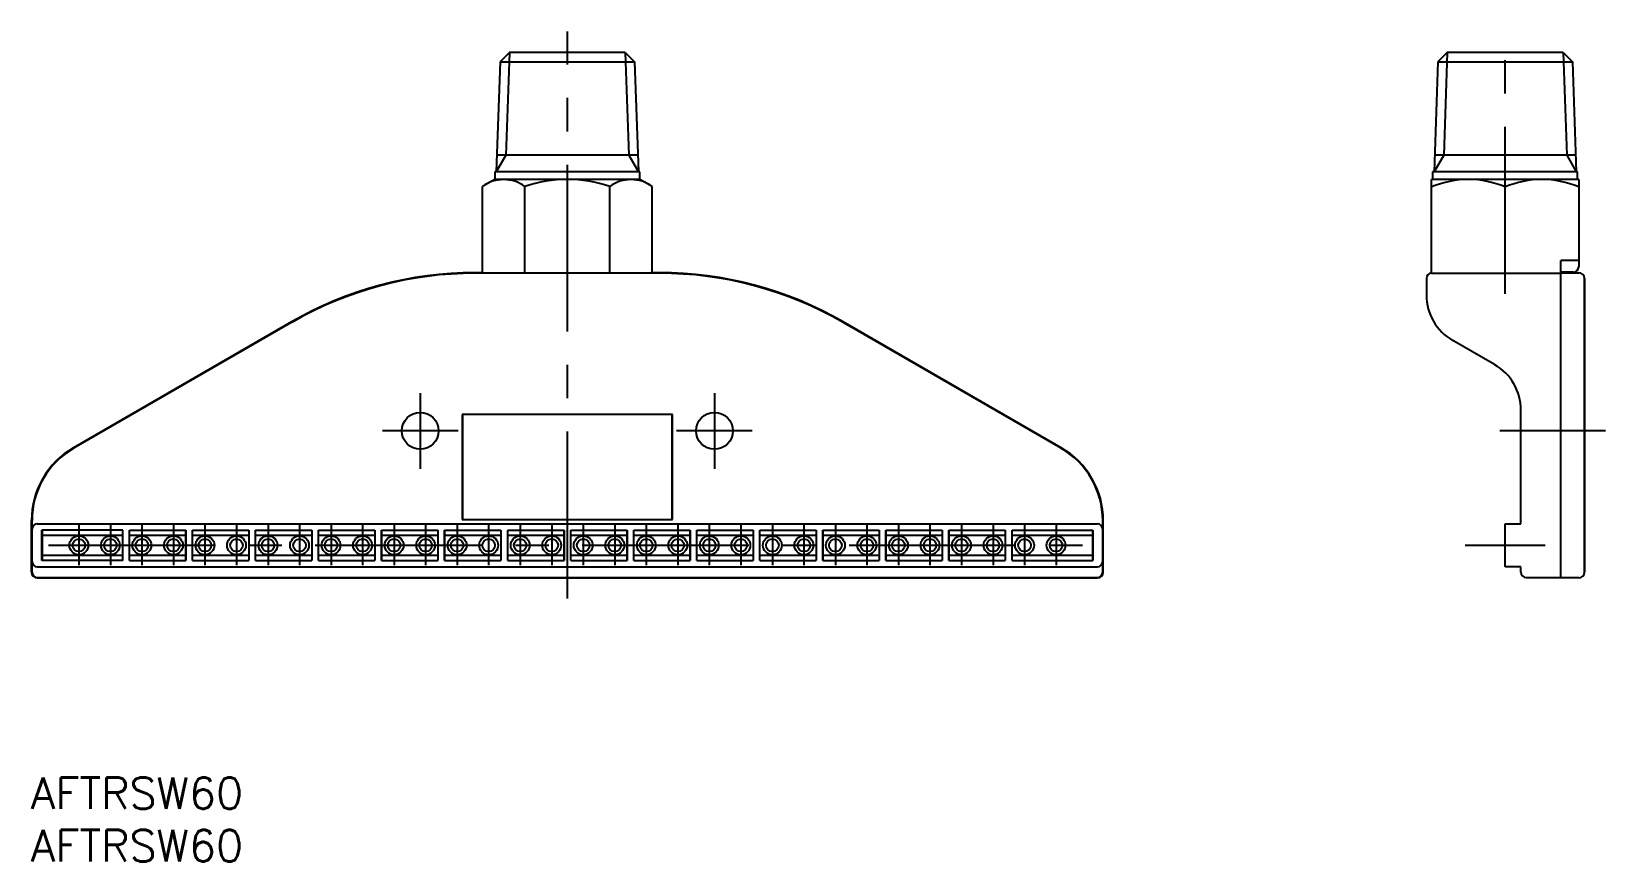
# Model space of a CAD drawing. Extents: x 0 to 150, y -8 to 71.
import ezdxf
from ezdxf.enums import TextEntityAlignment as Align

# ---------------------------------------------------------------- set-up
doc = ezdxf.new("R2010")
doc.units = 0
doc.header["$LTSCALE"] = 0.5
doc.linetypes.add('CENTER', pattern=[50.8, 31.75, -6.35, 6.35, -6.35])
doc.layers.get('0').update_dxf_attribs({"linetype": 'CONTINUOUS'})
doc.layers.add('CENTER', color=1, linetype='CENTER')
doc.styles.get("Standard").update_dxf_attribs({"font": 'txt.shx', "height": 3, "bigfont": 'bigfont.shx'})

msp = doc.modelspace()

# ---------------------------------------------------------------- linework, layer by layer
at = {"color": 7, "linetype": 'CONTINUOUS'}
for p, q in [((45.54, 68.98), (44.65, 68.09)), ((56.56, 68.98), (45.54, 68.98)), ((56.56, 68.98), (57.45, 68.09)), ((134.79, 68.98), (133.9, 68.09)), ((145.81, 68.98), (134.79, 68.98)), ((145.81, 68.98), (146.7, 68.09)), ((44.65, 68.09), (44.29, 57.63)), ((44.65, 68.09), (57.45, 68.09)), ((57.45, 68.09), (57.81, 57.63)), ((133.9, 68.09), (133.54, 57.63)), ((133.9, 68.09), (146.7, 68.09)), ((146.7, 68.09), (147.07, 57.63)), ((57.76, 59.21), (44.34, 59.21)), ((147.01, 59.21), (133.59, 59.21)), ((44.15, 57.63), (44.15, 56.89)), ((57.95, 57.63), (44.15, 57.63)), ((57.95, 56.89), (57.95, 57.63)), ((133.4, 57.63), (133.4, 56.89)), ((147.2, 57.63), (133.4, 57.63)), ((147.2, 56.89), (147.2, 57.63)), ((44.15, 56.89), (42.97, 56.24)), ((44.15, 56.89), (42.97, 56.24)), ((42.97, 47.98), (42.97, 56.24)), ((57.95, 56.89), (44.15, 56.89)), ((47.01, 47.98), (47.01, 56.24)), ((55.09, 47.98), (55.09, 56.24)), ((59.13, 56.24), (57.95, 56.89)), ((59.13, 47.98), (59.13, 56.24)), ((147.3, 56.89), (133.3, 56.89)), ((133.3, 47.98), (133.3, 56.89)), ((140.3, 47.98), (140.3, 56.18)), ((147.3, 56.89), (147.3, 48.58)), ((42.97, 48.03), (42.24, 48.03)), ((42.97, 48.03), (42.29, 48.03)), ((59.81, 47.98), (42.29, 47.98)), ((42.34, 48.03), (42.97, 48.03)), ((59.81, 48.03), (59.13, 48.03)), ((133.3, 47.98), (145.6, 47.98)), ((147.3, 49.18), (145.6, 49.18)), ((145.6, 18.98), (145.6, 49.18)), ((146.8, 48.08), (145.6, 48.08)), ((145.6, 48.03), (147.3, 48.03)), ((132.8, 47.48), (132.8, 45.91)), ((147.85, 47.48), (147.85, 19.53)), ((147.85, 19.53), (147.85, 47.48)), ((24.79, 43.34), (4.05, 31.37)), ((24.81, 43.3), (4.08, 31.33)), ((98.02, 31.33), (77.29, 43.3)), ((98.05, 31.37), (77.31, 43.34)), ((77.33, 43.3), (78.78, 42.46)), ((82.8, 40.14), (78.78, 42.46)), ((139.3, 39.28), (135.31, 41.58)), ((41.04, 34.53), (41.04, 24.53)), ((61.06, 34.53), (41.04, 34.53)), ((41.06, 34.53), (41.06, 24.53)), ((61.04, 24.53), (61.04, 34.53)), ((61.06, 24.53), (61.06, 34.53)), ((141.8, 24.13), (141.8, 34.95)), ((0.05, 19.53), (0.05, 24.44)), ((0.1, 19.53), (0.1, 24.44)), ((0.6, 24.13), (101.5, 24.13)), ((41.04, 24.53), (61.06, 24.53)), ((102, 19.53), (102, 24.44)), ((102.05, 19.53), (102.05, 24.44)), ((140.3, 24.13), (141.8, 24.13)), ((140.3, 20.04), (140.3, 24.13)), ((1.04, 20.64), (1.04, 23.53)), ((8.73, 23.53), (1.04, 23.53)), ((8.73, 23.03), (1.04, 23.03)), ((1.06, 23.53), (1.06, 20.64)), ((8.72, 23.53), (8.72, 20.64)), ((8.73, 20.64), (8.73, 23.53)), ((9.37, 20.64), (9.37, 23.53)), ((9.37, 23.53), (14.73, 23.53)), ((14.73, 23.03), (9.37, 23.03)), ((9.38, 20.64), (9.38, 23.53)), ((14.72, 23.53), (14.72, 20.64)), ((14.73, 23.53), (14.73, 20.64)), ((15.37, 20.64), (15.37, 23.53)), ((15.37, 23.53), (20.73, 23.53)), ((20.73, 23.03), (15.37, 23.03)), ((15.38, 20.64), (15.38, 23.53)), ((20.72, 23.53), (20.72, 20.64)), ((20.73, 23.53), (20.73, 20.64)), ((21.37, 20.64), (21.37, 23.53)), ((21.37, 23.53), (26.73, 23.53)), ((26.73, 23.03), (21.37, 23.03)), ((21.38, 20.64), (21.38, 23.53)), ((26.72, 23.53), (26.72, 20.64)), ((26.73, 23.53), (26.73, 20.64)), ((27.37, 20.64), (27.37, 23.53)), ((27.37, 23.53), (32.73, 23.53)), ((32.73, 23.03), (27.37, 23.03)), ((27.38, 20.64), (27.38, 23.53)), ((32.72, 23.53), (32.72, 20.64)), ((32.73, 23.53), (32.73, 20.64)), ((33.37, 20.64), (33.37, 23.53)), ((33.37, 23.53), (38.73, 23.53)), ((38.73, 23.03), (33.37, 23.03)), ((33.38, 20.64), (33.38, 23.53)), ((38.72, 23.53), (38.72, 20.64)), ((38.73, 23.53), (38.73, 20.64)), ((39.37, 20.64), (39.37, 23.53)), ((39.37, 23.53), (44.73, 23.53)), ((44.73, 23.03), (39.37, 23.03)), ((39.38, 20.64), (39.38, 23.53)), ((44.72, 23.53), (44.72, 20.64)), ((44.73, 23.53), (44.73, 20.64)), ((45.37, 20.64), (45.37, 23.53)), ((45.37, 23.53), (50.73, 23.53)), ((50.73, 23.03), (45.37, 23.03)), ((45.38, 20.64), (45.38, 23.53)), ((50.72, 23.53), (50.72, 20.64)), ((50.73, 23.53), (50.73, 20.64)), ((51.37, 20.64), (51.37, 23.53)), ((51.37, 23.53), (56.73, 23.53)), ((56.73, 23.03), (51.37, 23.03)), ((51.38, 20.64), (51.38, 23.53)), ((56.72, 23.53), (56.72, 20.64)), ((56.73, 23.53), (56.73, 20.64)), ((57.37, 20.64), (57.37, 23.53)), ((57.37, 23.53), (62.73, 23.53)), ((62.73, 23.03), (57.37, 23.03)), ((57.38, 20.64), (57.38, 23.53)), ((62.72, 23.53), (62.72, 20.64)), ((62.73, 23.53), (62.73, 20.64)), ((63.37, 20.64), (63.37, 23.53)), ((63.37, 23.53), (68.73, 23.53)), ((68.73, 23.03), (63.37, 23.03)), ((63.38, 20.64), (63.38, 23.53)), ((68.72, 23.53), (68.72, 20.64)), ((68.73, 23.53), (68.73, 20.64)), ((69.37, 20.64), (69.37, 23.53)), ((69.37, 23.53), (74.73, 23.53)), ((74.73, 23.03), (69.37, 23.03)), ((69.38, 20.64), (69.38, 23.53)), ((74.72, 23.53), (74.72, 20.64)), ((74.73, 23.53), (74.73, 20.64)), ((75.37, 20.64), (75.37, 23.53)), ((75.37, 23.53), (80.73, 23.53)), ((80.73, 23.03), (75.37, 23.03)), ((75.38, 20.64), (75.38, 23.53)), ((80.72, 23.53), (80.72, 20.64)), ((80.73, 23.53), (80.73, 20.64)), ((81.37, 20.64), (81.37, 23.53)), ((81.37, 23.53), (86.73, 23.53)), ((86.73, 23.03), (81.37, 23.03)), ((81.38, 20.64), (81.38, 23.53)), ((86.72, 23.53), (86.72, 20.64)), ((86.73, 23.53), (86.73, 20.64)), ((87.37, 20.64), (87.37, 23.53)), ((87.37, 23.53), (92.73, 23.53)), ((92.73, 23.03), (87.37, 23.03)), ((87.38, 20.64), (87.38, 23.53)), ((92.72, 23.53), (92.72, 20.64)), ((92.73, 23.53), (92.73, 20.64)), ((93.37, 20.64), (93.37, 23.53)), ((93.37, 23.53), (101.06, 23.53)), ((101.06, 23.03), (93.37, 23.03)), ((93.38, 20.64), (93.38, 23.53)), ((101.04, 23.53), (101.04, 20.64)), ((101.06, 23.53), (101.06, 20.64)), ((102, 20.54), (102, 23.63)), ((1.04, 21.14), (8.73, 21.14)), ((9.37, 21.14), (14.73, 21.14)), ((15.37, 21.14), (20.73, 21.14)), ((21.37, 21.14), (26.73, 21.14)), ((27.37, 21.14), (32.73, 21.14)), ((33.37, 21.14), (38.73, 21.14)), ((39.37, 21.14), (44.73, 21.14)), ((45.37, 21.14), (50.73, 21.14)), ((51.37, 21.14), (56.73, 21.14)), ((57.37, 21.14), (62.73, 21.14)), ((63.37, 21.14), (68.73, 21.14)), ((69.37, 21.14), (74.73, 21.14)), ((75.37, 21.14), (80.73, 21.14)), ((81.37, 21.14), (86.73, 21.14)), ((87.37, 21.14), (92.73, 21.14)), ((93.37, 21.14), (101.06, 21.14)), ((0.6, 20.04), (101.5, 20.04)), ((8.73, 20.64), (1.04, 20.64)), ((9.37, 20.64), (14.73, 20.64)), ((15.37, 20.64), (20.73, 20.64)), ((21.37, 20.64), (26.73, 20.64)), ((27.37, 20.64), (32.73, 20.64)), ((33.37, 20.64), (38.73, 20.64)), ((39.37, 20.64), (44.73, 20.64)), ((45.37, 20.64), (50.73, 20.64)), ((51.37, 20.64), (56.73, 20.64)), ((57.37, 20.64), (62.73, 20.64)), ((63.37, 20.64), (68.73, 20.64)), ((69.37, 20.64), (74.73, 20.64)), ((75.37, 20.64), (80.73, 20.64)), ((81.37, 20.64), (86.73, 20.64)), ((87.37, 20.64), (92.73, 20.64)), ((93.37, 20.64), (101.06, 20.64)), ((141.8, 20.04), (140.3, 20.04)), ((141.8, 19.53), (141.8, 20.04)), ((0.6, 19.03), (101.5, 19.03)), ((0.6, 18.98), (101.5, 18.98)), ((142.3, 19.03), (145.6, 19.03)), ((142.3, 19.03), (145.6, 19.03)), ((147.3, 18.98), (145.6, 18.98)), ((147.3, 18.98), (145.6, 18.98))]:
    msp.add_line(p, q, dxfattribs=at)
at = {"color": 3, "linetype": 'CONTINUOUS'}
for p, q in [((45.54, 68.98), (45.2, 59.21)), ((56.56, 68.98), (56.9, 59.21)), ((134.79, 68.98), (134.45, 59.21)), ((145.81, 68.98), (146.16, 59.21)), ((45.2, 59.21), (44.29, 57.63)), ((56.9, 59.21), (57.81, 57.63)), ((134.45, 59.21), (133.54, 57.63)), ((146.16, 59.21), (147.07, 57.63))]:
    msp.add_line(p, q, dxfattribs=at)
at = {"color": 7, "linetype": 'CONTINUOUS'}
for centre, radius in [((37.05, 32.98), 1.75), ((65.05, 32.98), 1.75), ((4.56, 22.09), 0.9), ((4.56, 22.09), 0.6), ((7.56, 22.09), 0.9), ((7.56, 22.09), 0.6), ((10.56, 22.09), 0.9), ((10.56, 22.09), 0.6), ((13.56, 22.09), 0.9), ((13.56, 22.09), 0.6), ((16.56, 22.09), 0.9), ((16.56, 22.09), 0.6), ((19.56, 22.09), 0.9), ((19.56, 22.09), 0.6), ((22.56, 22.09), 0.9), ((22.56, 22.09), 0.6), ((25.56, 22.09), 0.9), ((25.56, 22.09), 0.6), ((28.56, 22.09), 0.9), ((28.56, 22.09), 0.6), ((31.56, 22.09), 0.9), ((31.56, 22.09), 0.6), ((34.56, 22.09), 0.9), ((34.56, 22.09), 0.6), ((37.56, 22.09), 0.9), ((37.56, 22.09), 0.6), ((40.56, 22.09), 0.9), ((40.56, 22.09), 0.6), ((43.56, 22.09), 0.9), ((43.56, 22.09), 0.6), ((46.56, 22.09), 0.9), ((46.56, 22.09), 0.6), ((49.56, 22.09), 0.9), ((49.56, 22.09), 0.6), ((52.56, 22.09), 0.9), ((52.56, 22.09), 0.6), ((55.56, 22.09), 0.9), ((55.56, 22.09), 0.6), ((58.56, 22.09), 0.9), ((58.56, 22.09), 0.6), ((61.56, 22.09), 0.9), ((61.56, 22.09), 0.6), ((64.56, 22.09), 0.9), ((64.56, 22.09), 0.6), ((67.56, 22.09), 0.9), ((67.56, 22.09), 0.6), ((70.56, 22.09), 0.9), ((70.56, 22.09), 0.6), ((73.56, 22.09), 0.9), ((73.56, 22.09), 0.6), ((76.56, 22.09), 0.9), ((76.56, 22.09), 0.6), ((79.56, 22.09), 0.9), ((79.56, 22.09), 0.6), ((82.56, 22.09), 0.9), ((82.56, 22.09), 0.6), ((85.56, 22.09), 0.9), ((85.56, 22.09), 0.6), ((88.56, 22.09), 0.9), ((88.56, 22.09), 0.6), ((91.56, 22.09), 0.9), ((91.56, 22.09), 0.6), ((94.56, 22.09), 0.9), ((94.56, 22.09), 0.6), ((97.56, 22.09), 0.9), ((97.56, 22.09), 0.6)]:
    msp.add_circle(centre, radius, dxfattribs=at)
for centre, radius, start, end in [((44.99, 53.45), 3.44, 54.0256, 125.9577), ((51.05, 44.12), 12.78, 71.5637, 108.4425), ((57.11, 53.45), 3.44, 54.0423, 125.9744), ((136.8, 47.97), 8.93, 66.923, 113.077), ((143.8, 47.97), 8.93, 66.923, 113.077), ((42.29, 13.03), 35, 90, 119.999), ((42.29, 13.03), 34.95, 90, 119.999), ((59.81, 13.03), 35, 60.001, 90), ((59.81, 13.03), 34.95, 60.001, 90), ((133.3, 47.48), 0.5, 90.004, 179.996), ((146.8, 48.58), 0.5, 270, 0), ((147.3, 47.48), 0.55, 0, 90), ((137.8, 45.91), 5, 179.9999, 240.0608), ((136.85, 34.97), 4.95, 359.6962, 60.3049), ((8.05, 24.44), 8, 119.999, 180), ((8.05, 24.44), 7.95, 119.999, 180), ((94.05, 24.44), 7.95, 0, 60.001), ((94.05, 24.44), 8, 0, 60.001), ((0.6, 23.63), 0.5, 90, 180), ((101.5, 23.63), 0.5, 0, 90), ((0.6, 19.53), 0.55, 180, 270), ((0.6, 20.54), 0.5, 180, 270), ((0.6, 19.53), 0.5, 180, 270), ((101.5, 20.54), 0.5, 270, 0), ((101.5, 19.53), 0.55, 270, 0), ((101.5, 19.53), 0.5, 270, 0), ((142.3, 19.53), 0.5, 180, 270), ((147.3, 19.53), 0.55, 270, 360)]:
    msp.add_arc(centre, radius, start, end, dxfattribs=at)
at = {"layer": 'CENTER', "color": 1, "linetype": 'CENTER'}
for p, q in [((51.05, 17.03), (51.05, 70.98)), ((140.3, 46.03), (140.3, 70.98)), ((37.05, 36.58), (37.05, 29.38)), ((65.05, 36.58), (65.05, 29.38)), ((40.65, 32.98), (33.45, 32.98)), ((68.65, 32.98), (61.45, 32.98)), ((149.85, 32.98), (139.8, 32.98)), ((4.56, 23.99), (4.56, 20.19)), ((7.56, 23.99), (7.56, 20.19)), ((10.56, 23.99), (10.56, 20.19)), ((13.56, 23.99), (13.56, 20.19)), ((16.56, 23.99), (16.56, 20.19)), ((19.56, 23.99), (19.56, 20.19)), ((22.56, 23.99), (22.56, 20.19)), ((25.56, 23.99), (25.56, 20.19)), ((28.56, 23.99), (28.56, 20.19)), ((31.56, 23.99), (31.56, 20.19)), ((34.56, 23.99), (34.56, 20.19)), ((37.56, 23.99), (37.56, 20.19)), ((40.56, 23.99), (40.56, 20.19)), ((43.56, 23.99), (43.56, 20.19)), ((46.56, 23.99), (46.56, 20.19)), ((49.56, 23.99), (49.56, 20.19)), ((52.56, 23.99), (52.56, 20.19)), ((55.56, 23.99), (55.56, 20.19)), ((58.56, 23.99), (58.56, 20.19)), ((61.56, 23.99), (61.56, 20.19)), ((64.56, 23.99), (64.56, 20.19)), ((67.56, 23.99), (67.56, 20.19)), ((70.56, 23.99), (70.56, 20.19)), ((73.56, 23.99), (73.56, 20.19)), ((76.56, 23.99), (76.56, 20.19)), ((79.56, 23.99), (79.56, 20.19)), ((82.56, 23.99), (82.56, 20.19)), ((85.56, 23.99), (85.56, 20.19)), ((88.56, 23.99), (88.56, 20.19)), ((91.56, 23.99), (91.56, 20.19)), ((94.56, 23.99), (94.56, 20.19)), ((97.56, 23.99), (97.56, 20.19)), ((1.66, 22.09), (100.46, 22.09)), ((136.5, 22.09), (144.1, 22.09))]:
    msp.add_line(p, q, dxfattribs=at)

# ---------------------------------------------------------------- texts
at = {"color": 7, "linetype": 'CONTINUOUS'}
for p in [(0, 0), (0, -5)]:
    msp.add_text('AFTRSW60', height=3, dxfattribs=at).set_placement(p, align=Align.TOP_LEFT)

doc.saveas('drawing.dxf')
